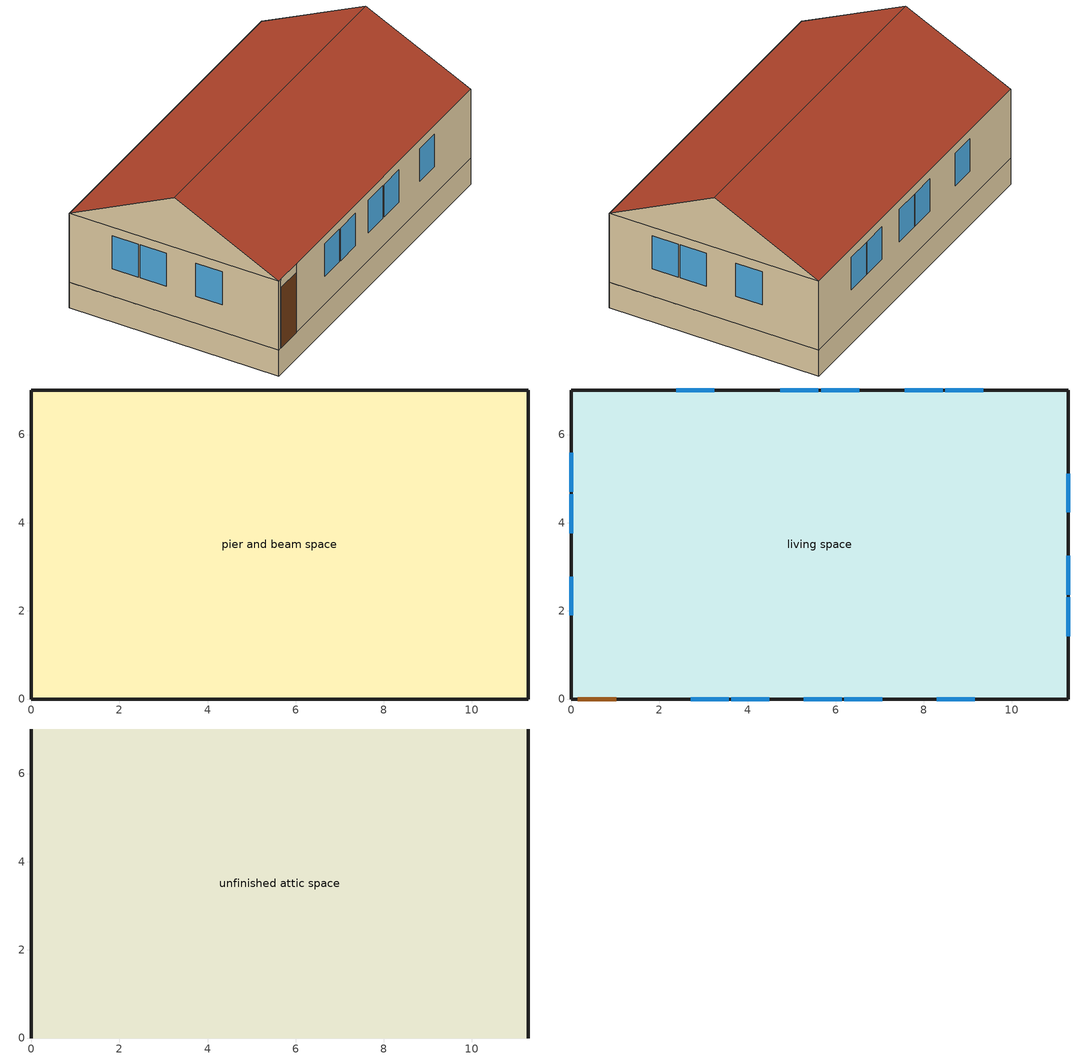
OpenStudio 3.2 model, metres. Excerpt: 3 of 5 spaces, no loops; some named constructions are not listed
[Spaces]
pier and beam space
 floor foundation (FloorFndGrndUnfinSlab): 0,0 0,7.01 11.28,7.01 11.28,0 z0
 wall outside (WallExtUninsUnfin): 0,7.01 0,0 11.28,0 11.28,7.01 0,7.01 z0:0.91
living space
 floor to pier and beam space (FloorPBInsFin Reversed): 0,0 0,7.01 11.28,7.01 11.28,0 z0.91
 wall outside (WallExtInsFin): 0,7.01 0,0 0.13,0 1.05,0 11.28,0 11.28,7.01 0,7.01 z0.91:3.35
 window (WindowConstruction): 2.71,0 3.58,0 / 3.64,0 4.5,0 / 5.27,0 6.13,0 / 6.19,0 7.06,0 / 8.29,0 9.15,0 / 9.35,7.01 8.49,7.01 / 8.43,7.01 7.57,7.01 / 6.53,7.01 5.67,7.01 / 5.61,7.01 4.75,7.01 / 3.25,7.01 2.39,7.01 z1.9:3.05; 0,5.58 0,4.7 / 0,4.64 0,3.77 / 0,2.78 0,1.9 / 11.28,1.43 11.28,2.31 / 11.28,2.37 11.28,3.24 / 11.28,4.24 11.28,5.11 z1.88:3.05
 door (Door): 0.15,0 1.02,0 z0.91:3.05
unfinished attic space
 floor to living space (FloorFinInsUnfinAttic): 0,7.01 11.28,7.01 11.28,0 0,0 z3.35
 wall outside (WallExtUninsUnfin): 0,3.51,5.11 0,7.01,3.35 0,0,3.35; 11.28,3.51,5.11 11.28,0,3.35 11.28,7.01,3.35
 roof outside (RoofUnfinInsExt): 11.28,3.51,5.11 0,3.51,5.11 0,0,3.35 11.28,0,3.35; 0,3.51,5.11 11.28,3.51,5.11 11.28,7.01,3.35 0,7.01,3.35
[Material] Roughness=Rough
Name | Thickness {m} | Conductivity {W/m-K} | Density {kg/m3} | Specific Heat {J/kg-K} | Thermal Absorptance | Solar Absorptance | Visible Absorptance
Drywall 0.5 in. | 0.0127 | 0.160291 | 801 | 837.4 | 0.9 | 0.5 | 0.1
FloorUATrussandIns | 0.0889 | 0.0436674 | 50.7834 | 1165.1 | 0.9 | 0.5 | 0.9
FloorUAAdditionalCeilingIns | 0.12827 | 0.0411113 | 16.02 | 1046.75
RoofSheathing | 0.01905 | 0.115458 | 512.64 | 1214.23 | 0.82 | 0.3 | 0.3
FloorIns | 0.1397 | 0.0489548 | 106.365 | 1151.69 | 0.82 | 0.3 | 0.3
Wood Floor | 0.015875 | 0.115458 | 544.68 | 1214.23
Floor Covering | 0.0127 | 0.0433444 | 54.468 | 1339.84 | 0.9 | 0.9
[Construction]
FloorFinInsUnfinAttic Reversed: FloorUAAdditionalCeilingIns, FloorUATrussandIns, Drywall 0.5 in.
FloorPBInsFin: FloorIns, RoofSheathing, Wood Floor, Floor Covering
[Schedule:Ruleset]
Name | Default Day Schedule | Summer Design Day Schedule | Winter Design Day Schedule
res nv_1 temp schedule | Schedule Day 13
res nv_1 avail schedule | Schedule Day 14
res mv_1 range exhaust schedule | Schedule Day 17 | res mv_1 range exhaust schedule summer design | res mv_1 range exhaust schedule winter design
res mv_1 bath exhaust schedule | Schedule Day 18 | res mv_1 bath exhaust schedule summer design | res mv_1 bath exhaust schedule winter design
[Schedule:Day]
res ceil fan schedule allday1; res ceil fan schedule allday2; res ceil fan schedule allday3; res ceil fan schedule allday4; res ceil fan schedule allday5; res ceil fan schedule allday6; res ceil fan schedule allday7; res ceil fan schedule allday8; res ceil fan schedule allday9; res ceil fan schedule allday10; res ceil fan schedule allday11; res ceil fan schedule allday12; res mv_1 range exhaust schedule summer design; res mv_1 bath exhaust schedule summer design: 24, 0, 1
Schedule Day 13; Schedule Day 14; Schedule Day 17; res mv_1 range exhaust schedule winter design; Schedule Day 18; res mv_1 bath exhaust schedule winter design: 24, 0, 0
res nv_1 temp schedule allday1; res nv_1 temp schedule allday2; res nv_1 temp schedule allday3; res nv_1 temp schedule allday4; res nv_1 temp schedule allday11; res nv_1 temp schedule allday12: 24, 0, 23.8889
res nv_1 temp schedule allday5; res nv_1 temp schedule allday6; res nv_1 temp schedule allday7; res nv_1 temp schedule allday8; res nv_1 temp schedule allday9; res nv_1 temp schedule allday10: 24, 0, 22.2222
res nv_1 availability schedule allday1 on; res nv_1 availability schedule allday1 on 1; res nv_1 availability schedule allday1 on 2; res nv_1 availability schedule allday1 on 3; res nv_1 availability schedule allday1 on 4; res nv_1 availability schedule allday1 on 5; res nv_1 availability schedule allday1 on 6; res nv_1 availability schedule allday1 on 7; res nv_1 availability schedule allday1 on 8; res nv_1 availability schedule allday1 on 9; res nv_1 availability schedule allday1 on 10; res nv_1 availability schedule allday1 on 11: 1, 0, 1, 2, 0, 1, 3, 0, 1, 4, 0, 1, 5, 0, 1, 6, 0, 1, 7, 0, 1, 8, 0, 1, 9, 0, 1, 10, 0, 1, 11, 0, 1, 12, 0, 1, 13, 0, 1, 14, 0, 1, 15, 0, 1, 16, 0, 1, 17, 0, 1, 18, 0, 1, 19, 0, 1, 20, 0, 1, 21, 0, 1, 22, 0, 1, 23, 0, 1, 24, 0, 1
res mv_1 range exhaust schedule allday1; res mv_1 range exhaust schedule allday2; res mv_1 range exhaust schedule allday3; res mv_1 range exhaust schedule allday4; res mv_1 range exhaust schedule allday5; res mv_1 range exhaust schedule allday6; res mv_1 range exhaust schedule allday7; res mv_1 range exhaust schedule allday8; res mv_1 range exhaust schedule allday9; res mv_1 range exhaust schedule allday10; res mv_1 range exhaust schedule allday11; res mv_1 range exhaust schedule allday12: 15, 0, 0, 16, 0, 1, 24, 0, 0
res mv_1 bath exhaust schedule allday1; res mv_1 bath exhaust schedule allday2; res mv_1 bath exhaust schedule allday3; res mv_1 bath exhaust schedule allday4; res mv_1 bath exhaust schedule allday5; res mv_1 bath exhaust schedule allday6; res mv_1 bath exhaust schedule allday7; res mv_1 bath exhaust schedule allday8; res mv_1 bath exhaust schedule allday9; res mv_1 bath exhaust schedule allday10; res mv_1 bath exhaust schedule allday11; res mv_1 bath exhaust schedule allday12: 4, 0, 0, 5, 0, 1, 24, 0, 0
[Schedule:Rule] Apply Monday=Yes; Apply Wednesday=Yes; Apply Friday=Yes; Date Specification Type=DateRange; Start Day=1
Name | Schedule Ruleset | Rule Order | Day Schedule | Apply Sunday | Apply Tuesday | Apply Thursday | Apply Saturday | Start Month | End Month | End Day
res nv_1 temp schedule allday rule1 | res nv_1 temp schedule | 11 | res nv_1 temp schedule allday1 | Yes | Yes | Yes | Yes | 1 | 1 | 31
res nv_1 temp schedule allday rule2 | res nv_1 temp schedule | 10 | res nv_1 temp schedule allday2 | Yes | Yes | Yes | Yes | 2 | 2 | 28
res nv_1 temp schedule allday rule3 | res nv_1 temp schedule | 9 | res nv_1 temp schedule allday3 | Yes | Yes | Yes | Yes | 3 | 3 | 31
res nv_1 temp schedule allday rule4 | res nv_1 temp schedule | 8 | res nv_1 temp schedule allday4 | Yes | Yes | Yes | Yes | 4 | 4 | 30
res nv_1 temp schedule allday rule5 | res nv_1 temp schedule | 7 | res nv_1 temp schedule allday5 | Yes | Yes | Yes | Yes | 5 | 5 | 31
res nv_1 temp schedule allday rule6 | res nv_1 temp schedule | 6 | res nv_1 temp schedule allday6 | Yes | Yes | Yes | Yes | 6 | 6 | 30
res nv_1 temp schedule allday rule7 | res nv_1 temp schedule | 5 | res nv_1 temp schedule allday7 | Yes | Yes | Yes | Yes | 7 | 7 | 31
res nv_1 temp schedule allday rule8 | res nv_1 temp schedule | 4 | res nv_1 temp schedule allday8 | Yes | Yes | Yes | Yes | 8 | 8 | 31
res nv_1 temp schedule allday rule9 | res nv_1 temp schedule | 3 | res nv_1 temp schedule allday9 | Yes | Yes | Yes | Yes | 9 | 9 | 30
res nv_1 temp schedule allday rule10 | res nv_1 temp schedule | 2 | res nv_1 temp schedule allday10 | Yes | Yes | Yes | Yes | 10 | 10 | 31
res nv_1 temp schedule allday rule11 | res nv_1 temp schedule | 1 | res nv_1 temp schedule allday11 | Yes | Yes | Yes | Yes | 11 | 11 | 30
res nv_1 temp schedule allday rule12 | res nv_1 temp schedule | 0 | res nv_1 temp schedule allday12 | Yes | Yes | Yes | Yes | 12 | 12 | 31
res nv_1 availability schedule allday ruleset1 on | res nv_1 avail schedule | 11 | res nv_1 availability schedule allday1 on |  |  |  |  | 1 | 1 | 31
res nv_1 availability schedule allday ruleset2 on | res nv_1 avail schedule | 10 | res nv_1 availability schedule allday1 on 1 |  |  |  |  | 2 | 2 | 28
res nv_1 availability schedule allday ruleset3 on | res nv_1 avail schedule | 9 | res nv_1 availability schedule allday1 on 2 |  |  |  |  | 3 | 3 | 31
res nv_1 availability schedule allday ruleset4 on | res nv_1 avail schedule | 8 | res nv_1 availability schedule allday1 on 3 |  |  |  |  | 4 | 4 | 30
res nv_1 availability schedule allday ruleset5 on | res nv_1 avail schedule | 7 | res nv_1 availability schedule allday1 on 4 |  |  |  |  | 5 | 5 | 31
res nv_1 availability schedule allday ruleset6 on | res nv_1 avail schedule | 6 | res nv_1 availability schedule allday1 on 5 |  |  |  |  | 6 | 6 | 30
res nv_1 availability schedule allday ruleset7 on | res nv_1 avail schedule | 5 | res nv_1 availability schedule allday1 on 6 |  |  |  |  | 7 | 7 | 31
res nv_1 availability schedule allday ruleset8 on | res nv_1 avail schedule | 4 | res nv_1 availability schedule allday1 on 7 |  |  |  |  | 8 | 8 | 31
res nv_1 availability schedule allday ruleset9 on | res nv_1 avail schedule | 3 | res nv_1 availability schedule allday1 on 8 |  |  |  |  | 9 | 9 | 30
res nv_1 availability schedule allday ruleset10 on | res nv_1 avail schedule | 2 | res nv_1 availability schedule allday1 on 9 |  |  |  |  | 10 | 10 | 31
res nv_1 availability schedule allday ruleset11 on | res nv_1 avail schedule | 1 | res nv_1 availability schedule allday1 on 10 |  |  |  |  | 11 | 11 | 30
res nv_1 availability schedule allday ruleset12 on | res nv_1 avail schedule | 0 | res nv_1 availability schedule allday1 on 11 |  |  |  |  | 12 | 12 | 31
res mv_1 range exhaust schedule allday rule1 | res mv_1 range exhaust schedule | 11 | res mv_1 range exhaust schedule allday1 | Yes | Yes | Yes | Yes | 1 | 1 | 31
res mv_1 range exhaust schedule allday rule2 | res mv_1 range exhaust schedule | 10 | res mv_1 range exhaust schedule allday2 | Yes | Yes | Yes | Yes | 2 | 2 | 28
res mv_1 range exhaust schedule allday rule3 | res mv_1 range exhaust schedule | 9 | res mv_1 range exhaust schedule allday3 | Yes | Yes | Yes | Yes | 3 | 3 | 31
res mv_1 range exhaust schedule allday rule4 | res mv_1 range exhaust schedule | 8 | res mv_1 range exhaust schedule allday4 | Yes | Yes | Yes | Yes | 4 | 4 | 30
res mv_1 range exhaust schedule allday rule5 | res mv_1 range exhaust schedule | 7 | res mv_1 range exhaust schedule allday5 | Yes | Yes | Yes | Yes | 5 | 5 | 31
res mv_1 range exhaust schedule allday rule6 | res mv_1 range exhaust schedule | 6 | res mv_1 range exhaust schedule allday6 | Yes | Yes | Yes | Yes | 6 | 6 | 30
res mv_1 range exhaust schedule allday rule7 | res mv_1 range exhaust schedule | 5 | res mv_1 range exhaust schedule allday7 | Yes | Yes | Yes | Yes | 7 | 7 | 31
res mv_1 range exhaust schedule allday rule8 | res mv_1 range exhaust schedule | 4 | res mv_1 range exhaust schedule allday8 | Yes | Yes | Yes | Yes | 8 | 8 | 31
res mv_1 range exhaust schedule allday rule9 | res mv_1 range exhaust schedule | 3 | res mv_1 range exhaust schedule allday9 | Yes | Yes | Yes | Yes | 9 | 9 | 30
res mv_1 range exhaust schedule allday rule10 | res mv_1 range exhaust schedule | 2 | res mv_1 range exhaust schedule allday10 | Yes | Yes | Yes | Yes | 10 | 10 | 31
res mv_1 range exhaust schedule allday rule11 | res mv_1 range exhaust schedule | 1 | res mv_1 range exhaust schedule allday11 | Yes | Yes | Yes | Yes | 11 | 11 | 30
res mv_1 range exhaust schedule allday rule12 | res mv_1 range exhaust schedule | 0 | res mv_1 range exhaust schedule allday12 | Yes | Yes | Yes | Yes | 12 | 12 | 31
res mv_1 bath exhaust schedule allday rule1 | res mv_1 bath exhaust schedule | 11 | res mv_1 bath exhaust schedule allday1 | Yes | Yes | Yes | Yes | 1 | 1 | 31
res mv_1 bath exhaust schedule allday rule2 | res mv_1 bath exhaust schedule | 10 | res mv_1 bath exhaust schedule allday2 | Yes | Yes | Yes | Yes | 2 | 2 | 28
res mv_1 bath exhaust schedule allday rule3 | res mv_1 bath exhaust schedule | 9 | res mv_1 bath exhaust schedule allday3 | Yes | Yes | Yes | Yes | 3 | 3 | 31
res mv_1 bath exhaust schedule allday rule4 | res mv_1 bath exhaust schedule | 8 | res mv_1 bath exhaust schedule allday4 | Yes | Yes | Yes | Yes | 4 | 4 | 30
res mv_1 bath exhaust schedule allday rule5 | res mv_1 bath exhaust schedule | 7 | res mv_1 bath exhaust schedule allday5 | Yes | Yes | Yes | Yes | 5 | 5 | 31
res mv_1 bath exhaust schedule allday rule6 | res mv_1 bath exhaust schedule | 6 | res mv_1 bath exhaust schedule allday6 | Yes | Yes | Yes | Yes | 6 | 6 | 30
res mv_1 bath exhaust schedule allday rule7 | res mv_1 bath exhaust schedule | 5 | res mv_1 bath exhaust schedule allday7 | Yes | Yes | Yes | Yes | 7 | 7 | 31
res mv_1 bath exhaust schedule allday rule8 | res mv_1 bath exhaust schedule | 4 | res mv_1 bath exhaust schedule allday8 | Yes | Yes | Yes | Yes | 8 | 8 | 31
res mv_1 bath exhaust schedule allday rule9 | res mv_1 bath exhaust schedule | 3 | res mv_1 bath exhaust schedule allday9 | Yes | Yes | Yes | Yes | 9 | 9 | 30
res mv_1 bath exhaust schedule allday rule10 | res mv_1 bath exhaust schedule | 2 | res mv_1 bath exhaust schedule allday10 | Yes | Yes | Yes | Yes | 10 | 10 | 31
res mv_1 bath exhaust schedule allday rule11 | res mv_1 bath exhaust schedule | 1 | res mv_1 bath exhaust schedule allday11 | Yes | Yes | Yes | Yes | 11 | 11 | 30
res mv_1 bath exhaust schedule allday rule12 | res mv_1 bath exhaust schedule | 0 | res mv_1 bath exhaust schedule allday12 | Yes | Yes | Yes | Yes | 12 | 12 | 31
